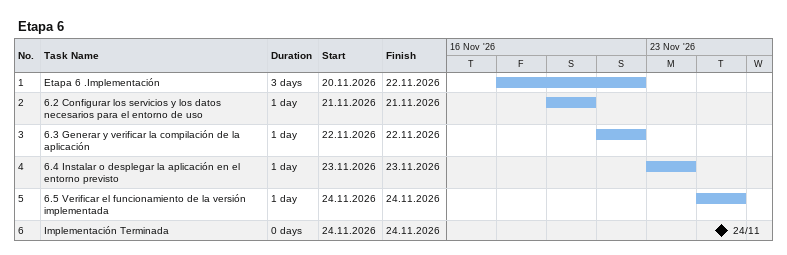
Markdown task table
Etapa 6

| ID | Task | Duration | Start | Finish |
|---|---|---|---|---|
| 1 | Etapa 6 .Implementación | 3d | 2026-11-20 | 2026-11-22 |
| 2 | 6.2 Configurar los servicios y los datos necesarios para el entorno de uso | 1d | 2026-11-21 | 2026-11-21 |
| 3 | 6.3 Generar y verificar la compilación de la aplicación | 1d | 2026-11-22 | 2026-11-22 |
| 4 | 6.4 Instalar o desplegar la aplicación en el entorno previsto | 1d | 2026-11-23 | 2026-11-23 |
| 5 | 6.5 Verificar el funcionamiento de la versión implementada | 1d | 2026-11-24 | 2026-11-24 |
| 6 | Implementación Terminada | 0d | 2026-11-24 | 2026-11-24 |
